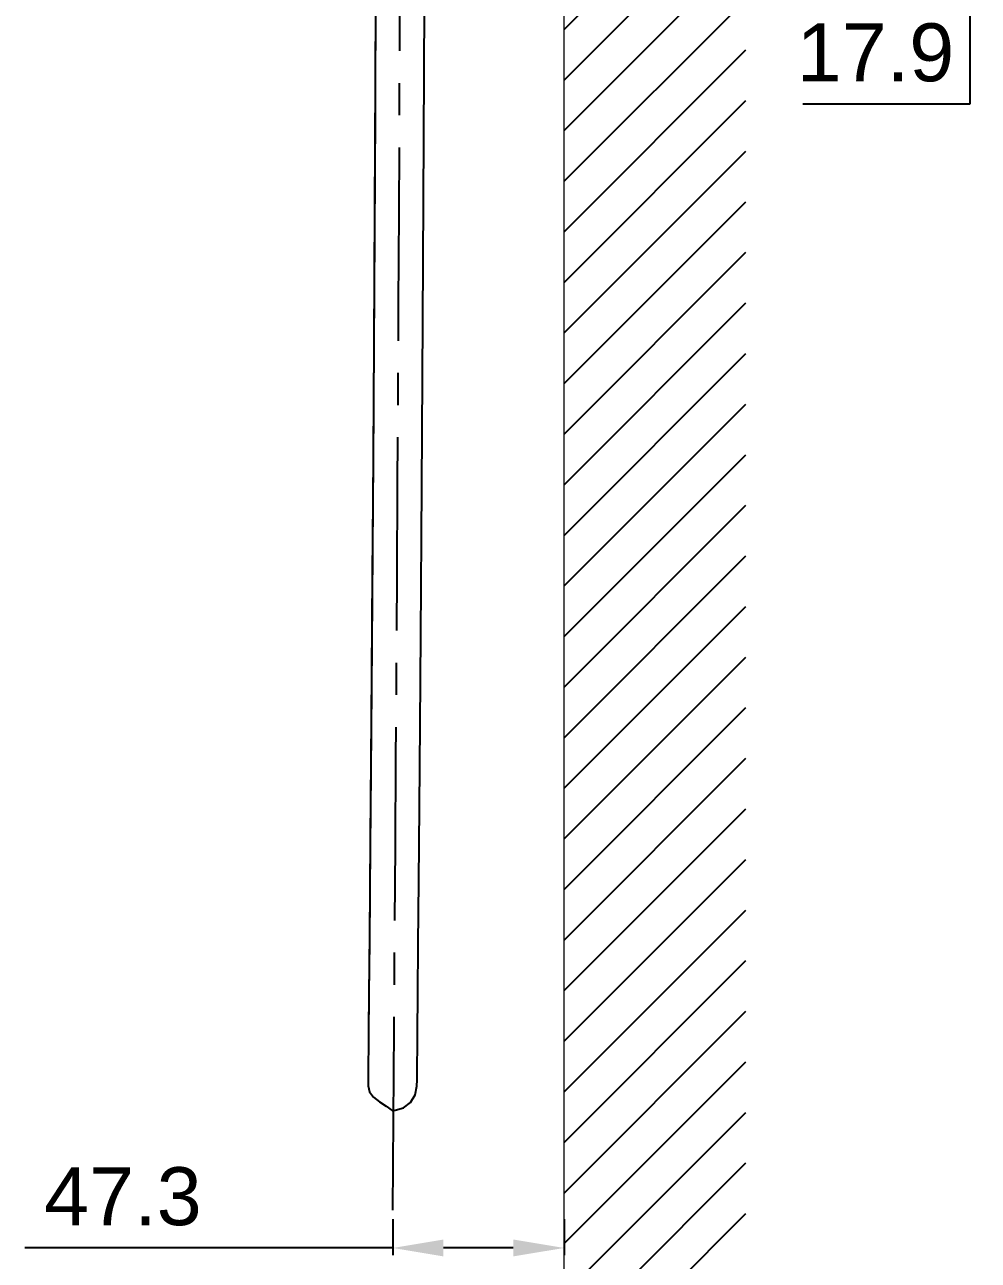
# Model space of a CAD drawing. Header units: millimetres. Extents: x 13495 to 14291, y -4366 to -3315.
# Drawn here: x 14081.3 to 14147.1, y -4095.3 to -4010 of the extents above; entities that cross this region are included whole.
import ezdxf

# ---------------------------------------------------------------- set-up
doc = ezdxf.new("R2010")
doc.units = ezdxf.units.MM
doc.header["$LTSCALE"] = 0.1
doc.linetypes.add('CENTER2', pattern=[28.575, 19.05, -3.175, 3.175, -3.175])
doc.linetypes.add('HIDDENX2', pattern=[19.05, 12.7, -6.35])
doc.layers.get('0').update_dxf_attribs({"lineweight": 15})
for name, color, linetype in [('1', 7, 'Continuous'), ('hatch', 2, 'Continuous'), ('HIDDEN', 8, 'HIDDENX2')]:
    doc.layers.add(name, color=color, linetype=linetype)
doc.styles.add('ARIAL', font='arial.ttf')
doc.dimstyles.new('사본 ISO-25', dxfattribs={"dimtxt": 4, "dimasz": 3.5, "dimexe": 0.5, "dimexo": 0.625, "dimgap": 1.5, "dimtad": 1, "dimtih": 1, "dimtoh": 1, "dimdec": 1, "dimlfac": 4, "dimdsep": 46, "dimtxsty": 'ARIAL', "dimcen": 0, "dimclrd": 3, "dimclre": 3, "dimclrt": 3, "dimadec": 1, "dimazin": 0, "dimtfac": 1, "dimtdec": 1, "dimtmove": 0, "dimatfit": 3, "dimfxl": 1.25, "dimtfill": 1, "dimarcsym": 0})

# ---------------------------------------------------------------- blocks, each defined once
blk = doc.blocks.new('*D97')
at = {"color": 3, "lineweight": -2, "transparency": 16777216}
for p, q in [((14106.674, -4092.458), (14106.674, -4094.94)), ((14118.492, -4092.458), (14118.492, -4094.94)), ((14106.674, -4094.44), (14081.275, -4094.44)), ((14114.992, -4094.44), (14110.174, -4094.44))]:
    blk.add_line(p, q, dxfattribs=at)
at = {"color": 3, "transparency": 16777216}
for points in [[(14110.174, -4093.857), (14110.174, -4095.023), (14106.674, -4094.44)], [(14114.992, -4093.857), (14114.992, -4095.023), (14118.492, -4094.44)]]:
    blk.add_solid(points, dxfattribs=at)
at = {"layer": 'Defpoints', "color": 0, "transparency": 16777216}
for p in [(14106.674, -4091.833), (14118.492, -4091.833), (14118.492, -4094.44)]:
    blk.add_point(p, dxfattribs=at)
at = {"color": 3, "transparency": 16777216, "insert": (14088.051, -4090.896), "char_height": 4, "attachment_point": 5, "style": 'ARIAL', "bg_fill": 3, "box_fill_scale": 1.1, "bg_fill_color": 256, "bg_fill_true_color": 13158600, "bg_fill_transparency": 0}
blk.add_mtext('47.3', dxfattribs=at)
blk = doc.blocks.new('*D102')
at = {"color": 3, "lineweight": -2, "transparency": 16777216}
for p, q in [((14146.495, -3994.716), (14146.495, -3991.216)), ((14128.781, -3998.216), (14146.995, -3998.216)), ((14146.495, -3998.216), (14146.495, -4002.703)), ((14119.013, -4002.703), (14146.995, -4002.703)), ((14146.495, -4006.203), (14146.495, -4015.498)), ((14146.495, -4015.498), (14134.973, -4015.498))]:
    blk.add_line(p, q, dxfattribs=at)
at = {"color": 3, "transparency": 16777216}
for points in [[(14145.912, -3994.716), (14147.078, -3994.716), (14146.495, -3998.216)], [(14145.912, -4006.203), (14147.078, -4006.203), (14146.495, -4002.703)]]:
    blk.add_solid(points, dxfattribs=at)
at = {"layer": 'Defpoints', "color": 0, "transparency": 16777216}
for p in [(14128.156, -3998.216), (14118.388, -4002.703), (14146.495, -4002.703)]:
    blk.add_point(p, dxfattribs=at)
at = {"color": 3, "transparency": 16777216, "insert": (14139.984, -4011.956), "char_height": 4, "attachment_point": 5, "style": 'ARIAL', "bg_fill": 3, "box_fill_scale": 1.1, "bg_fill_color": 256, "bg_fill_true_color": 13158600, "bg_fill_transparency": 0}
blk.add_mtext('17.9', dxfattribs=at)

msp = doc.modelspace()

# ---------------------------------------------------------------- linework, layer by layer
at = {"color": 7, "linetype": 'Continuous'}
msp.add_line((14118.498, -4042.27), (14118.492, -3586.623), dxfattribs=at)
at = {"linetype": 'Continuous', "lineweight": 18, "extrusion": (-1, -2.22045e-16, 0)}
for p, q in [((14118.492, -4043.891), (14118.492, -4036.924)), ((14118.492, -4163.6), (14118.492, -4043.891))]:
    msp.add_line(p, q, dxfattribs=at)
at = {"layer": '1', "color": 7, "linetype": 'Continuous'}
msp.add_line((14105.084, -4070.543), (14105.046, -4074.903), dxfattribs=at)
for points in [[(14108.837, -4013.319), (14108.877, -4003.881), (14108.914, -3993.799)], [(14105.488, -4007.427), (14105.448, -4016.199), (14105.406, -4024.465), (14105.362, -4032.239), (14105.316, -4039.542), (14105.271, -4046.398), (14105.225, -4052.802), (14105.18, -4058.757), (14105.136, -4064.244), (14105.096, -4069.154), (14105.06, -4073.33), (14105.029, -4076.754), (14105.005, -4079.481)], [(14105.483, -4008.463), (14105.459, -4013.878), (14105.415, -4022.719), (14105.363, -4031.9), (14105.311, -4040.377), (14105.26, -4047.901), (14105.211, -4054.734), (14105.164, -4060.81), (14105.121, -4066.098), (14105.084, -4070.543)], [(14108.379, -4079.562), (14108.403, -4076.915), (14108.434, -4073.468), (14108.471, -4069.125), (14108.513, -4064.021), (14108.558, -4058.336), (14108.605, -4052.124), (14108.652, -4045.403), (14108.7, -4038.182), (14108.747, -4030.443), (14108.793, -4022.165), (14108.837, -4013.319)], [(14105.046, -4074.903), (14105.026, -4077.093), (14105.003, -4079.599)], [(14105.005, -4079.481), (14104.973, -4082.832), (14104.969, -4083.261)], [(14108.344, -4083.276), (14108.349, -4082.83), (14108.379, -4079.562)], [(14104.986, -4081.524), (14104.974, -4082.808), (14104.969, -4083.261)], [(14104.969, -4083.261), (14105.065, -4083.666), (14105.354, -4084.035), (14105.751, -4084.357), (14106.207, -4084.663), (14106.641, -4084.948)], [(14106.641, -4084.948), (14106.842, -4084.938), (14107.418, -4084.765), (14107.902, -4084.398), (14108.229, -4083.875), (14108.344, -4083.276)]]:
    msp.add_lwpolyline(points, dxfattribs=at)
at = {"layer": 'hatch', "linetype": 'Continuous'}
for p, q in [((14118.492, -4010.346), (14131.039, -3997.798)), ((14118.492, -4013.837), (14131.039, -4001.29)), ((14118.492, -4017.328), (14131.039, -4004.781)), ((14118.492, -4020.82), (14131.039, -4008.272)), ((14118.492, -4024.311), (14131.039, -4011.764)), ((14118.492, -4027.803), (14131.039, -4015.255)), ((14118.492, -4031.294), (14131.039, -4018.747)), ((14118.492, -4034.785), (14131.039, -4022.238)), ((14118.492, -4038.277), (14131.039, -4025.729)), ((14118.492, -4041.768), (14131.039, -4029.221)), ((14118.492, -4045.26), (14131.039, -4032.712)), ((14118.492, -4048.751), (14131.039, -4036.203)), ((14118.492, -4052.242), (14131.039, -4039.695)), ((14118.492, -4055.734), (14131.039, -4043.186)), ((14118.492, -4059.225), (14131.039, -4046.678)), ((14118.492, -4062.716), (14131.039, -4050.169)), ((14118.492, -4066.208), (14131.039, -4053.66)), ((14118.492, -4069.699), (14131.039, -4057.152)), ((14118.492, -4073.191), (14131.039, -4060.643)), ((14118.492, -4076.682), (14131.039, -4064.135)), ((14118.492, -4080.173), (14131.039, -4067.626)), ((14118.492, -4083.665), (14131.039, -4071.117)), ((14118.492, -4087.156), (14131.039, -4074.609)), ((14118.492, -4090.647), (14131.039, -4078.1)), ((14118.492, -4094.139), (14131.039, -4081.591)), ((14118.492, -4097.63), (14131.039, -4085.083)), ((14118.492, -4101.122), (14131.039, -4088.574)), ((14118.492, -4104.613), (14131.039, -4092.066))]:
    msp.add_line(p, q, dxfattribs=at)
at = {"layer": 'HIDDEN', "color": 1, "linetype": 'CENTER2', "ltscale": 7}
msp.add_open_spline([(14106.674, -4091.833), (14106.923, -4058.46), (14107.128, -4025.086), (14107.234, -3991.712), (14107.309, -3968.02), (14107.36, -3919.824), (14107.109, -3871.628), (14107, -3847.123)], degree=3, knots=[-0.692461, -0.692461, -0.692461, -0.692461, 0, 0, 0, 0.491567, 1, 1, 1, 1], dxfattribs=at)

# ---------------------------------------------------------------- next in the draw order: dimensions: what is measured, and where the dimension line sits
dim = msp.add_linear_dim(base=(14146.495, -4002.703), p1=(14128.156, -3998.216), p2=(14118.388, -4002.703), angle=90, dimstyle='사본 ISO-25')
dim.commit()
dim.dimension.update_dxf_attribs({"geometry": '*D102', "text_midpoint": (14139.984, -4015.498), "dimtype": 160})
dim = msp.add_linear_dim(base=(14118.492, -4094.44), p1=(14106.674, -4091.833), p2=(14118.492, -4091.833), dimstyle='사본 ISO-25')
dim.commit()
dim.dimension.update_dxf_attribs({"geometry": '*D97', "text_midpoint": (14088.051, -4094.44), "dimtype": 160})

doc.saveas('drawing.dxf')
